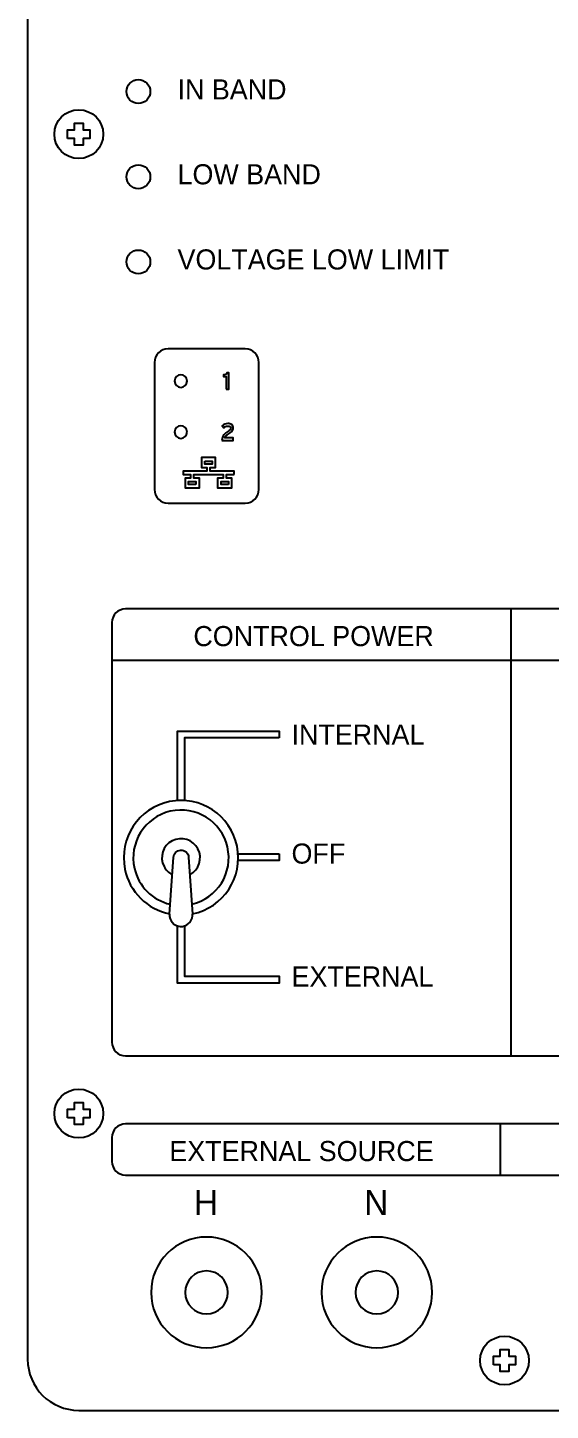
# Model space of a CAD drawing. Extents: x 2 to 47.7, y 0.2 to 35.3.
# Drawn here: x 11.52 to 14.58, y 5.02 to 13.13 of the extents above; entities that cross this region are included whole.
import ezdxf

# ---------------------------------------------------------------- set-up
doc = ezdxf.new("R2010")
doc.units = 0
doc.header["$MEASUREMENT"] = 0
for name, color, linetype in [('4_07__DUAL_FIBER_ETHERNET_', 7, 'CONTINUOUS'), ('4_08__DUAL_COPPER_ETHERNET', 7, 'CONTINUOUS'), ('4_09__ONE_COPPER_ETHERNET_', 7, 'CONTINUOUS'), ('4_10__DUAL_FIBER_ETHERNET_', 7, 'CONTINUOUS'), ('4_11__ONE_COPPER_ETHERNET_', 7, 'CONTINUOUS'), ('5_00_DWG', 7, 'CONTINUOUS')]:
    doc.layers.add(name, color=color, linetype=linetype)

msp = doc.modelspace()

# ---------------------------------------------------------------- linework, layer by layer
at = {"layer": '4_07__DUAL_FIBER_ETHERNET_', "color": 250}
for points in [[(12.7282, 10.5097), (12.7282, 10.5297), (12.587, 10.5297), (12.587, 10.5508), (12.6188, 10.5508), (12.6188, 10.6086), (12.5352, 10.6086), (12.5352, 10.5508), (12.567, 10.5508), (12.567, 10.5297), (12.4282, 10.5297), (12.4282, 10.5097), (12.4714, 10.5097), (12.4714, 10.4885), (12.4396, 10.4885), (12.4396, 10.4307), (12.5232, 10.4307), (12.5232, 10.4885), (12.4914, 10.4885), (12.4914, 10.5097), (12.6626, 10.5097), (12.6626, 10.4885), (12.6308, 10.4885), (12.6308, 10.4307), (12.7143, 10.4307), (12.7143, 10.4885), (12.6825, 10.4885), (12.6825, 10.5097), (12.7282, 10.5097)], [(12.5552, 10.5886), (12.5988, 10.5886), (12.5988, 10.5708), (12.5552, 10.5708), (12.5552, 10.5886)], [(12.5032, 10.4507), (12.4596, 10.4507), (12.4596, 10.4685), (12.5032, 10.4685), (12.5032, 10.4507)], [(12.6943, 10.4507), (12.6507, 10.4507), (12.6507, 10.4685), (12.6943, 10.4685), (12.6943, 10.4507)]]:
    msp.add_lwpolyline(points, dxfattribs=at)
for points, knots in [([(12.8732, 10.4212), (12.8732, 10.377), (12.8374, 10.3412), (12.7932, 10.3412), (12.7932, 10.3412), (12.3394, 10.3412), (12.3394, 10.3412), (12.2952, 10.3412), (12.2594, 10.377), (12.2594, 10.4212), (12.2594, 10.4212), (12.2594, 11.1674), (12.2594, 11.1674), (12.2594, 11.2116), (12.2952, 11.2474), (12.3394, 11.2474), (12.3394, 11.2474), (12.7932, 11.2474), (12.7932, 11.2474), (12.8374, 11.2474), (12.8732, 11.2116), (12.8732, 11.1674), (12.8732, 11.1674), (12.8732, 10.4212), (12.8732, 10.4212)], [0, 0, 0, 0, 1, 1, 1, 2, 2, 2, 3, 3, 3, 4, 4, 4, 5, 5, 5, 6, 6, 6, 7, 7, 7, 8, 8, 8, 8]), ([(12.4146, 11.0211), (12.3943, 11.0211), (12.3776, 11.0377), (12.3776, 11.0581), (12.3776, 11.0785), (12.3943, 11.0951), (12.4146, 11.0951), (12.435, 11.0951), (12.4516, 11.0785), (12.4516, 11.0581), (12.4516, 11.0377), (12.435, 11.0211), (12.4146, 11.0211)], [0, 0, 0, 0, 1, 1, 1, 2, 2, 2, 3, 3, 3, 4, 4, 4, 4]), ([(12.6814, 11.0095), (12.6814, 11.0095), (12.6814, 11.084), (12.6814, 11.084), (12.6814, 11.084), (12.6647, 11.084), (12.6647, 11.084), (12.6647, 11.084), (12.6647, 11.0941), (12.6647, 11.0941), (12.6697, 11.0944), (12.6739, 11.0956), (12.6775, 11.0975), (12.681, 11.0994), (12.6832, 11.1025), (12.6841, 11.1067), (12.6841, 11.1067), (12.6955, 11.1067), (12.6955, 11.1067), (12.6955, 11.1067), (12.6955, 11.0095), (12.6955, 11.0095), (12.6955, 11.0095), (12.6814, 11.0095), (12.6814, 11.0095)], [0, 0, 0, 0, 1, 1, 1, 2, 2, 2, 3, 3, 3, 4, 4, 4, 5, 5, 5, 6, 6, 6, 7, 7, 7, 8, 8, 8, 8]), ([(12.6553, 10.7099), (12.6561, 10.7239), (12.6599, 10.7348), (12.6668, 10.7427), (12.6737, 10.7505), (12.682, 10.757), (12.6915, 10.7624), (12.6979, 10.7662), (12.7022, 10.7695), (12.7044, 10.7723), (12.7064, 10.7751), (12.7075, 10.7781), (12.7075, 10.7814), (12.7075, 10.7853), (12.7061, 10.7884), (12.7034, 10.7907), (12.7006, 10.793), (12.6959, 10.7941), (12.6894, 10.7941), (12.6809, 10.7939), (12.6733, 10.7907), (12.6667, 10.7844), (12.6667, 10.7844), (12.6577, 10.7955), (12.6577, 10.7955), (12.6668, 10.8041), (12.6776, 10.8085), (12.6899, 10.8086), (12.6998, 10.8086), (12.7076, 10.8065), (12.7132, 10.8023), (12.7189, 10.7978), (12.7218, 10.7911), (12.7218, 10.7821), (12.7218, 10.7748), (12.72, 10.769), (12.7163, 10.7646), (12.7125, 10.7601), (12.7064, 10.7555), (12.6982, 10.7505), (12.6894, 10.7452), (12.6832, 10.7406), (12.6796, 10.7367), (12.676, 10.7328), (12.6738, 10.7285), (12.6729, 10.724), (12.6729, 10.724), (12.7228, 10.724), (12.7228, 10.724), (12.7228, 10.724), (12.7228, 10.7099), (12.7228, 10.7099), (12.7228, 10.7099), (12.6553, 10.7099), (12.6553, 10.7099)], [0, 0, 0, 0, 1, 1, 1, 2, 2, 2, 3, 3, 3, 4, 4, 4, 5, 5, 5, 6, 6, 6, 7, 7, 7, 8, 8, 8, 9, 9, 9, 10, 10, 10, 11, 11, 11, 12, 12, 12, 13, 13, 13, 14, 14, 14, 15, 15, 15, 16, 16, 16, 17, 17, 17, 18, 18, 18, 18]), ([(12.4516, 10.7585), (12.4516, 10.7381), (12.435, 10.7215), (12.4146, 10.7215), (12.3943, 10.7215), (12.3776, 10.7381), (12.3776, 10.7585), (12.3776, 10.7789), (12.3943, 10.7955), (12.4146, 10.7955), (12.435, 10.7955), (12.4516, 10.7789), (12.4516, 10.7585)], [0, 0, 0, 0, 1, 1, 1, 2, 2, 2, 3, 3, 3, 4, 4, 4, 4])]:
    msp.add_open_spline(points, degree=3, knots=knots, dxfattribs=at)
at = {"layer": '4_08__DUAL_COPPER_ETHERNET', "color": 250}
for points in [[(12.7282, 10.5097), (12.7282, 10.5297), (12.587, 10.5297), (12.587, 10.5508), (12.6188, 10.5508), (12.6188, 10.6086), (12.5352, 10.6086), (12.5352, 10.5508), (12.567, 10.5508), (12.567, 10.5297), (12.4282, 10.5297), (12.4282, 10.5097), (12.4714, 10.5097), (12.4714, 10.4885), (12.4396, 10.4885), (12.4396, 10.4307), (12.5232, 10.4307), (12.5232, 10.4885), (12.4914, 10.4885), (12.4914, 10.5097), (12.6626, 10.5097), (12.6626, 10.4885), (12.6308, 10.4885), (12.6308, 10.4307), (12.7143, 10.4307), (12.7143, 10.4885), (12.6825, 10.4885), (12.6825, 10.5097), (12.7282, 10.5097)], [(12.5552, 10.5886), (12.5988, 10.5886), (12.5988, 10.5708), (12.5552, 10.5708), (12.5552, 10.5886)], [(12.5032, 10.4507), (12.4596, 10.4507), (12.4596, 10.4685), (12.5032, 10.4685), (12.5032, 10.4507)], [(12.6943, 10.4507), (12.6507, 10.4507), (12.6507, 10.4685), (12.6943, 10.4685), (12.6943, 10.4507)]]:
    msp.add_lwpolyline(points, dxfattribs=at)
for points, knots in [([(12.8732, 10.4212), (12.8732, 10.377), (12.8374, 10.3412), (12.7932, 10.3412), (12.7932, 10.3412), (12.3394, 10.3412), (12.3394, 10.3412), (12.2952, 10.3412), (12.2594, 10.377), (12.2594, 10.4212), (12.2594, 10.4212), (12.2594, 11.1674), (12.2594, 11.1674), (12.2594, 11.2116), (12.2952, 11.2474), (12.3394, 11.2474), (12.3394, 11.2474), (12.7932, 11.2474), (12.7932, 11.2474), (12.8374, 11.2474), (12.8732, 11.2116), (12.8732, 11.1674), (12.8732, 11.1674), (12.8732, 10.4212), (12.8732, 10.4212)], [0, 0, 0, 0, 1, 1, 1, 2, 2, 2, 3, 3, 3, 4, 4, 4, 5, 5, 5, 6, 6, 6, 7, 7, 7, 8, 8, 8, 8]), ([(12.4146, 11.0211), (12.3943, 11.0211), (12.3776, 11.0377), (12.3776, 11.0581), (12.3776, 11.0785), (12.3943, 11.0951), (12.4146, 11.0951), (12.435, 11.0951), (12.4516, 11.0785), (12.4516, 11.0581), (12.4516, 11.0377), (12.435, 11.0211), (12.4146, 11.0211)], [0, 0, 0, 0, 1, 1, 1, 2, 2, 2, 3, 3, 3, 4, 4, 4, 4]), ([(12.6814, 11.0095), (12.6814, 11.0095), (12.6814, 11.084), (12.6814, 11.084), (12.6814, 11.084), (12.6647, 11.084), (12.6647, 11.084), (12.6647, 11.084), (12.6647, 11.0941), (12.6647, 11.0941), (12.6697, 11.0944), (12.6739, 11.0956), (12.6775, 11.0975), (12.681, 11.0994), (12.6832, 11.1025), (12.6841, 11.1067), (12.6841, 11.1067), (12.6955, 11.1067), (12.6955, 11.1067), (12.6955, 11.1067), (12.6955, 11.0095), (12.6955, 11.0095), (12.6955, 11.0095), (12.6814, 11.0095), (12.6814, 11.0095)], [0, 0, 0, 0, 1, 1, 1, 2, 2, 2, 3, 3, 3, 4, 4, 4, 5, 5, 5, 6, 6, 6, 7, 7, 7, 8, 8, 8, 8]), ([(12.6553, 10.7099), (12.6561, 10.7239), (12.6599, 10.7348), (12.6668, 10.7427), (12.6737, 10.7505), (12.682, 10.757), (12.6915, 10.7624), (12.6979, 10.7662), (12.7022, 10.7695), (12.7044, 10.7723), (12.7064, 10.7751), (12.7075, 10.7781), (12.7075, 10.7814), (12.7075, 10.7853), (12.7061, 10.7884), (12.7034, 10.7907), (12.7006, 10.793), (12.6959, 10.7941), (12.6894, 10.7941), (12.6809, 10.7939), (12.6733, 10.7907), (12.6667, 10.7844), (12.6667, 10.7844), (12.6577, 10.7955), (12.6577, 10.7955), (12.6668, 10.8041), (12.6776, 10.8085), (12.6899, 10.8086), (12.6998, 10.8086), (12.7076, 10.8065), (12.7132, 10.8023), (12.7189, 10.7978), (12.7218, 10.7911), (12.7218, 10.7821), (12.7218, 10.7748), (12.72, 10.769), (12.7163, 10.7646), (12.7125, 10.7601), (12.7064, 10.7555), (12.6982, 10.7505), (12.6894, 10.7452), (12.6832, 10.7406), (12.6796, 10.7367), (12.676, 10.7328), (12.6738, 10.7285), (12.6729, 10.724), (12.6729, 10.724), (12.7228, 10.724), (12.7228, 10.724), (12.7228, 10.724), (12.7228, 10.7099), (12.7228, 10.7099), (12.7228, 10.7099), (12.6553, 10.7099), (12.6553, 10.7099)], [0, 0, 0, 0, 1, 1, 1, 2, 2, 2, 3, 3, 3, 4, 4, 4, 5, 5, 5, 6, 6, 6, 7, 7, 7, 8, 8, 8, 9, 9, 9, 10, 10, 10, 11, 11, 11, 12, 12, 12, 13, 13, 13, 14, 14, 14, 15, 15, 15, 16, 16, 16, 17, 17, 17, 18, 18, 18, 18]), ([(12.4516, 10.7585), (12.4516, 10.7381), (12.435, 10.7215), (12.4146, 10.7215), (12.3943, 10.7215), (12.3776, 10.7381), (12.3776, 10.7585), (12.3776, 10.7789), (12.3943, 10.7955), (12.4146, 10.7955), (12.435, 10.7955), (12.4516, 10.7789), (12.4516, 10.7585)], [0, 0, 0, 0, 1, 1, 1, 2, 2, 2, 3, 3, 3, 4, 4, 4, 4])]:
    msp.add_open_spline(points, degree=3, knots=knots, dxfattribs=at)
at = {"layer": '4_09__ONE_COPPER_ETHERNET_', "color": 250}
for points in [[(12.7282, 10.5097), (12.7282, 10.5297), (12.587, 10.5297), (12.587, 10.5508), (12.6188, 10.5508), (12.6188, 10.6086), (12.5352, 10.6086), (12.5352, 10.5508), (12.567, 10.5508), (12.567, 10.5297), (12.4282, 10.5297), (12.4282, 10.5097), (12.4714, 10.5097), (12.4714, 10.4885), (12.4396, 10.4885), (12.4396, 10.4307), (12.5232, 10.4307), (12.5232, 10.4885), (12.4914, 10.4885), (12.4914, 10.5097), (12.6626, 10.5097), (12.6626, 10.4885), (12.6308, 10.4885), (12.6308, 10.4307), (12.7143, 10.4307), (12.7143, 10.4885), (12.6825, 10.4885), (12.6825, 10.5097), (12.7282, 10.5097)], [(12.5552, 10.5886), (12.5988, 10.5886), (12.5988, 10.5708), (12.5552, 10.5708), (12.5552, 10.5886)], [(12.5032, 10.4507), (12.4596, 10.4507), (12.4596, 10.4685), (12.5032, 10.4685), (12.5032, 10.4507)], [(12.6943, 10.4507), (12.6507, 10.4507), (12.6507, 10.4685), (12.6943, 10.4685), (12.6943, 10.4507)]]:
    msp.add_lwpolyline(points, dxfattribs=at)
for points, knots in [([(12.8732, 10.4212), (12.8732, 10.377), (12.8374, 10.3412), (12.7932, 10.3412), (12.7932, 10.3412), (12.3394, 10.3412), (12.3394, 10.3412), (12.2952, 10.3412), (12.2594, 10.377), (12.2594, 10.4212), (12.2594, 10.4212), (12.2594, 11.1674), (12.2594, 11.1674), (12.2594, 11.2116), (12.2952, 11.2474), (12.3394, 11.2474), (12.3394, 11.2474), (12.7932, 11.2474), (12.7932, 11.2474), (12.8374, 11.2474), (12.8732, 11.2116), (12.8732, 11.1674), (12.8732, 11.1674), (12.8732, 10.4212), (12.8732, 10.4212)], [0, 0, 0, 0, 1, 1, 1, 2, 2, 2, 3, 3, 3, 4, 4, 4, 5, 5, 5, 6, 6, 6, 7, 7, 7, 8, 8, 8, 8]), ([(12.4146, 11.0211), (12.3943, 11.0211), (12.3776, 11.0377), (12.3776, 11.0581), (12.3776, 11.0785), (12.3943, 11.0951), (12.4146, 11.0951), (12.435, 11.0951), (12.4516, 11.0785), (12.4516, 11.0581), (12.4516, 11.0377), (12.435, 11.0211), (12.4146, 11.0211)], [0, 0, 0, 0, 1, 1, 1, 2, 2, 2, 3, 3, 3, 4, 4, 4, 4]), ([(12.6814, 11.0095), (12.6814, 11.0095), (12.6814, 11.084), (12.6814, 11.084), (12.6814, 11.084), (12.6647, 11.084), (12.6647, 11.084), (12.6647, 11.084), (12.6647, 11.0941), (12.6647, 11.0941), (12.6697, 11.0944), (12.6739, 11.0956), (12.6775, 11.0975), (12.681, 11.0994), (12.6832, 11.1025), (12.6841, 11.1067), (12.6841, 11.1067), (12.6955, 11.1067), (12.6955, 11.1067), (12.6955, 11.1067), (12.6955, 11.0095), (12.6955, 11.0095), (12.6955, 11.0095), (12.6814, 11.0095), (12.6814, 11.0095)], [0, 0, 0, 0, 1, 1, 1, 2, 2, 2, 3, 3, 3, 4, 4, 4, 5, 5, 5, 6, 6, 6, 7, 7, 7, 8, 8, 8, 8]), ([(12.6553, 10.7099), (12.6561, 10.7239), (12.6599, 10.7348), (12.6668, 10.7427), (12.6737, 10.7505), (12.682, 10.757), (12.6915, 10.7624), (12.6979, 10.7662), (12.7022, 10.7695), (12.7044, 10.7723), (12.7064, 10.7751), (12.7075, 10.7781), (12.7075, 10.7814), (12.7075, 10.7853), (12.7061, 10.7884), (12.7034, 10.7907), (12.7006, 10.793), (12.6959, 10.7941), (12.6894, 10.7941), (12.6809, 10.7939), (12.6733, 10.7907), (12.6667, 10.7844), (12.6667, 10.7844), (12.6577, 10.7955), (12.6577, 10.7955), (12.6668, 10.8041), (12.6776, 10.8085), (12.6899, 10.8086), (12.6998, 10.8086), (12.7076, 10.8065), (12.7132, 10.8023), (12.7189, 10.7978), (12.7218, 10.7911), (12.7218, 10.7821), (12.7218, 10.7748), (12.72, 10.769), (12.7163, 10.7646), (12.7125, 10.7601), (12.7064, 10.7555), (12.6982, 10.7505), (12.6894, 10.7452), (12.6832, 10.7406), (12.6796, 10.7367), (12.676, 10.7328), (12.6738, 10.7285), (12.6729, 10.724), (12.6729, 10.724), (12.7228, 10.724), (12.7228, 10.724), (12.7228, 10.724), (12.7228, 10.7099), (12.7228, 10.7099), (12.7228, 10.7099), (12.6553, 10.7099), (12.6553, 10.7099)], [0, 0, 0, 0, 1, 1, 1, 2, 2, 2, 3, 3, 3, 4, 4, 4, 5, 5, 5, 6, 6, 6, 7, 7, 7, 8, 8, 8, 9, 9, 9, 10, 10, 10, 11, 11, 11, 12, 12, 12, 13, 13, 13, 14, 14, 14, 15, 15, 15, 16, 16, 16, 17, 17, 17, 18, 18, 18, 18]), ([(12.4516, 10.7585), (12.4516, 10.7381), (12.435, 10.7215), (12.4146, 10.7215), (12.3943, 10.7215), (12.3776, 10.7381), (12.3776, 10.7585), (12.3776, 10.7789), (12.3943, 10.7955), (12.4146, 10.7955), (12.435, 10.7955), (12.4516, 10.7789), (12.4516, 10.7585)], [0, 0, 0, 0, 1, 1, 1, 2, 2, 2, 3, 3, 3, 4, 4, 4, 4])]:
    msp.add_open_spline(points, degree=3, knots=knots, dxfattribs=at)
at = {"layer": '4_10__DUAL_FIBER_ETHERNET_', "color": 250}
for points in [[(12.7282, 10.5097), (12.7282, 10.5297), (12.587, 10.5297), (12.587, 10.5508), (12.6188, 10.5508), (12.6188, 10.6086), (12.5352, 10.6086), (12.5352, 10.5508), (12.567, 10.5508), (12.567, 10.5297), (12.4282, 10.5297), (12.4282, 10.5097), (12.4714, 10.5097), (12.4714, 10.4885), (12.4396, 10.4885), (12.4396, 10.4307), (12.5232, 10.4307), (12.5232, 10.4885), (12.4914, 10.4885), (12.4914, 10.5097), (12.6626, 10.5097), (12.6626, 10.4885), (12.6308, 10.4885), (12.6308, 10.4307), (12.7143, 10.4307), (12.7143, 10.4885), (12.6825, 10.4885), (12.6825, 10.5097), (12.7282, 10.5097)], [(12.5552, 10.5886), (12.5988, 10.5886), (12.5988, 10.5708), (12.5552, 10.5708), (12.5552, 10.5886)], [(12.5032, 10.4507), (12.4596, 10.4507), (12.4596, 10.4685), (12.5032, 10.4685), (12.5032, 10.4507)], [(12.6943, 10.4507), (12.6507, 10.4507), (12.6507, 10.4685), (12.6943, 10.4685), (12.6943, 10.4507)]]:
    msp.add_lwpolyline(points, dxfattribs=at)
for points, knots in [([(12.8732, 10.4212), (12.8732, 10.377), (12.8374, 10.3412), (12.7932, 10.3412), (12.7932, 10.3412), (12.3394, 10.3412), (12.3394, 10.3412), (12.2952, 10.3412), (12.2594, 10.377), (12.2594, 10.4212), (12.2594, 10.4212), (12.2594, 11.1674), (12.2594, 11.1674), (12.2594, 11.2116), (12.2952, 11.2474), (12.3394, 11.2474), (12.3394, 11.2474), (12.7932, 11.2474), (12.7932, 11.2474), (12.8374, 11.2474), (12.8732, 11.2116), (12.8732, 11.1674), (12.8732, 11.1674), (12.8732, 10.4212), (12.8732, 10.4212)], [0, 0, 0, 0, 1, 1, 1, 2, 2, 2, 3, 3, 3, 4, 4, 4, 5, 5, 5, 6, 6, 6, 7, 7, 7, 8, 8, 8, 8]), ([(12.4146, 11.0211), (12.3943, 11.0211), (12.3776, 11.0377), (12.3776, 11.0581), (12.3776, 11.0785), (12.3943, 11.0951), (12.4146, 11.0951), (12.435, 11.0951), (12.4516, 11.0785), (12.4516, 11.0581), (12.4516, 11.0377), (12.435, 11.0211), (12.4146, 11.0211)], [0, 0, 0, 0, 1, 1, 1, 2, 2, 2, 3, 3, 3, 4, 4, 4, 4]), ([(12.6814, 11.0095), (12.6814, 11.0095), (12.6814, 11.084), (12.6814, 11.084), (12.6814, 11.084), (12.6647, 11.084), (12.6647, 11.084), (12.6647, 11.084), (12.6647, 11.0941), (12.6647, 11.0941), (12.6697, 11.0944), (12.6739, 11.0956), (12.6775, 11.0975), (12.681, 11.0994), (12.6832, 11.1025), (12.6841, 11.1067), (12.6841, 11.1067), (12.6955, 11.1067), (12.6955, 11.1067), (12.6955, 11.1067), (12.6955, 11.0095), (12.6955, 11.0095), (12.6955, 11.0095), (12.6814, 11.0095), (12.6814, 11.0095)], [0, 0, 0, 0, 1, 1, 1, 2, 2, 2, 3, 3, 3, 4, 4, 4, 5, 5, 5, 6, 6, 6, 7, 7, 7, 8, 8, 8, 8]), ([(12.6553, 10.7099), (12.6561, 10.7239), (12.6599, 10.7348), (12.6668, 10.7427), (12.6737, 10.7505), (12.682, 10.757), (12.6915, 10.7624), (12.6979, 10.7662), (12.7022, 10.7695), (12.7044, 10.7723), (12.7064, 10.7751), (12.7075, 10.7781), (12.7075, 10.7814), (12.7075, 10.7853), (12.7061, 10.7884), (12.7034, 10.7907), (12.7006, 10.793), (12.6959, 10.7941), (12.6894, 10.7941), (12.6809, 10.7939), (12.6733, 10.7907), (12.6667, 10.7844), (12.6667, 10.7844), (12.6577, 10.7955), (12.6577, 10.7955), (12.6668, 10.8041), (12.6776, 10.8085), (12.6899, 10.8086), (12.6998, 10.8086), (12.7076, 10.8065), (12.7132, 10.8023), (12.7189, 10.7978), (12.7218, 10.7911), (12.7218, 10.7821), (12.7218, 10.7748), (12.72, 10.769), (12.7163, 10.7646), (12.7125, 10.7601), (12.7064, 10.7555), (12.6982, 10.7505), (12.6894, 10.7452), (12.6832, 10.7406), (12.6796, 10.7367), (12.676, 10.7328), (12.6738, 10.7285), (12.6729, 10.724), (12.6729, 10.724), (12.7228, 10.724), (12.7228, 10.724), (12.7228, 10.724), (12.7228, 10.7099), (12.7228, 10.7099), (12.7228, 10.7099), (12.6553, 10.7099), (12.6553, 10.7099)], [0, 0, 0, 0, 1, 1, 1, 2, 2, 2, 3, 3, 3, 4, 4, 4, 5, 5, 5, 6, 6, 6, 7, 7, 7, 8, 8, 8, 9, 9, 9, 10, 10, 10, 11, 11, 11, 12, 12, 12, 13, 13, 13, 14, 14, 14, 15, 15, 15, 16, 16, 16, 17, 17, 17, 18, 18, 18, 18]), ([(12.4516, 10.7585), (12.4516, 10.7381), (12.435, 10.7215), (12.4146, 10.7215), (12.3943, 10.7215), (12.3776, 10.7381), (12.3776, 10.7585), (12.3776, 10.7789), (12.3943, 10.7955), (12.4146, 10.7955), (12.435, 10.7955), (12.4516, 10.7789), (12.4516, 10.7585)], [0, 0, 0, 0, 1, 1, 1, 2, 2, 2, 3, 3, 3, 4, 4, 4, 4])]:
    msp.add_open_spline(points, degree=3, knots=knots, dxfattribs=at)
at = {"layer": '4_11__ONE_COPPER_ETHERNET_', "color": 250}
for points in [[(12.7282, 10.5097), (12.7282, 10.5297), (12.587, 10.5297), (12.587, 10.5508), (12.6188, 10.5508), (12.6188, 10.6086), (12.5352, 10.6086), (12.5352, 10.5508), (12.567, 10.5508), (12.567, 10.5297), (12.4282, 10.5297), (12.4282, 10.5097), (12.4714, 10.5097), (12.4714, 10.4885), (12.4396, 10.4885), (12.4396, 10.4307), (12.5232, 10.4307), (12.5232, 10.4885), (12.4914, 10.4885), (12.4914, 10.5097), (12.6626, 10.5097), (12.6626, 10.4885), (12.6308, 10.4885), (12.6308, 10.4307), (12.7143, 10.4307), (12.7143, 10.4885), (12.6825, 10.4885), (12.6825, 10.5097), (12.7282, 10.5097)], [(12.5552, 10.5886), (12.5988, 10.5886), (12.5988, 10.5708), (12.5552, 10.5708), (12.5552, 10.5886)], [(12.5032, 10.4507), (12.4596, 10.4507), (12.4596, 10.4685), (12.5032, 10.4685), (12.5032, 10.4507)], [(12.6943, 10.4507), (12.6507, 10.4507), (12.6507, 10.4685), (12.6943, 10.4685), (12.6943, 10.4507)]]:
    msp.add_lwpolyline(points, dxfattribs=at)
for points, knots in [([(12.8732, 10.4212), (12.8732, 10.377), (12.8374, 10.3412), (12.7932, 10.3412), (12.7932, 10.3412), (12.3394, 10.3412), (12.3394, 10.3412), (12.2952, 10.3412), (12.2594, 10.377), (12.2594, 10.4212), (12.2594, 10.4212), (12.2594, 11.1674), (12.2594, 11.1674), (12.2594, 11.2116), (12.2952, 11.2474), (12.3394, 11.2474), (12.3394, 11.2474), (12.7932, 11.2474), (12.7932, 11.2474), (12.8374, 11.2474), (12.8732, 11.2116), (12.8732, 11.1674), (12.8732, 11.1674), (12.8732, 10.4212), (12.8732, 10.4212)], [0, 0, 0, 0, 1, 1, 1, 2, 2, 2, 3, 3, 3, 4, 4, 4, 5, 5, 5, 6, 6, 6, 7, 7, 7, 8, 8, 8, 8]), ([(12.4146, 11.0211), (12.3943, 11.0211), (12.3776, 11.0377), (12.3776, 11.0581), (12.3776, 11.0785), (12.3943, 11.0951), (12.4146, 11.0951), (12.435, 11.0951), (12.4516, 11.0785), (12.4516, 11.0581), (12.4516, 11.0377), (12.435, 11.0211), (12.4146, 11.0211)], [0, 0, 0, 0, 1, 1, 1, 2, 2, 2, 3, 3, 3, 4, 4, 4, 4]), ([(12.6814, 11.0095), (12.6814, 11.0095), (12.6814, 11.084), (12.6814, 11.084), (12.6814, 11.084), (12.6647, 11.084), (12.6647, 11.084), (12.6647, 11.084), (12.6647, 11.0941), (12.6647, 11.0941), (12.6697, 11.0944), (12.6739, 11.0956), (12.6775, 11.0975), (12.681, 11.0994), (12.6832, 11.1025), (12.6841, 11.1067), (12.6841, 11.1067), (12.6955, 11.1067), (12.6955, 11.1067), (12.6955, 11.1067), (12.6955, 11.0095), (12.6955, 11.0095), (12.6955, 11.0095), (12.6814, 11.0095), (12.6814, 11.0095)], [0, 0, 0, 0, 1, 1, 1, 2, 2, 2, 3, 3, 3, 4, 4, 4, 5, 5, 5, 6, 6, 6, 7, 7, 7, 8, 8, 8, 8]), ([(12.6553, 10.7099), (12.6561, 10.7239), (12.6599, 10.7348), (12.6668, 10.7427), (12.6737, 10.7505), (12.682, 10.757), (12.6915, 10.7624), (12.6979, 10.7662), (12.7022, 10.7695), (12.7044, 10.7723), (12.7064, 10.7751), (12.7075, 10.7781), (12.7075, 10.7814), (12.7075, 10.7853), (12.7061, 10.7884), (12.7034, 10.7907), (12.7006, 10.793), (12.6959, 10.7941), (12.6894, 10.7941), (12.6809, 10.7939), (12.6733, 10.7907), (12.6667, 10.7844), (12.6667, 10.7844), (12.6577, 10.7955), (12.6577, 10.7955), (12.6668, 10.8041), (12.6776, 10.8085), (12.6899, 10.8086), (12.6998, 10.8086), (12.7076, 10.8065), (12.7132, 10.8023), (12.7189, 10.7978), (12.7218, 10.7911), (12.7218, 10.7821), (12.7218, 10.7748), (12.72, 10.769), (12.7163, 10.7646), (12.7125, 10.7601), (12.7064, 10.7555), (12.6982, 10.7505), (12.6894, 10.7452), (12.6832, 10.7406), (12.6796, 10.7367), (12.676, 10.7328), (12.6738, 10.7285), (12.6729, 10.724), (12.6729, 10.724), (12.7228, 10.724), (12.7228, 10.724), (12.7228, 10.724), (12.7228, 10.7099), (12.7228, 10.7099), (12.7228, 10.7099), (12.6553, 10.7099), (12.6553, 10.7099)], [0, 0, 0, 0, 1, 1, 1, 2, 2, 2, 3, 3, 3, 4, 4, 4, 5, 5, 5, 6, 6, 6, 7, 7, 7, 8, 8, 8, 9, 9, 9, 10, 10, 10, 11, 11, 11, 12, 12, 12, 13, 13, 13, 14, 14, 14, 15, 15, 15, 16, 16, 16, 17, 17, 17, 18, 18, 18, 18]), ([(12.4516, 10.7585), (12.4516, 10.7381), (12.435, 10.7215), (12.4146, 10.7215), (12.3943, 10.7215), (12.3776, 10.7381), (12.3776, 10.7585), (12.3776, 10.7789), (12.3943, 10.7955), (12.4146, 10.7955), (12.435, 10.7955), (12.4516, 10.7789), (12.4516, 10.7585)], [0, 0, 0, 0, 1, 1, 1, 2, 2, 2, 3, 3, 3, 4, 4, 4, 4])]:
    msp.add_open_spline(points, degree=3, knots=knots, dxfattribs=at)
at = {"layer": '5_00_DWG', "color": 250}
for points in [[(11.75, 12.4825), (11.75, 12.5326), (11.7903, 12.5326), (11.7903, 12.5726), (11.8403, 12.5726), (11.8403, 12.5326), (11.8803, 12.5326), (11.8803, 12.4825), (11.8403, 12.4825), (11.8403, 12.4423), (11.7903, 12.4423), (11.7903, 12.4825), (11.75, 12.4825)], [(14.3527, 9.7201), (14.3527, 7.0968)], [(12.01, 9.4201), (19.5202, 9.4201)], [(11.75, 6.7326), (11.75, 6.7827), (11.7903, 6.7827), (11.7903, 6.8227), (11.8403, 6.8227), (11.8403, 6.7827), (11.8803, 6.7827), (11.8803, 6.7326), (11.8403, 6.7326), (11.8403, 6.6925), (11.7903, 6.6925), (11.7903, 6.7326), (11.75, 6.7326)], [(14.2892, 6.6966), (14.2892, 6.3966)], [(14.25, 5.2826), (14.25, 5.3327), (14.2903, 5.3327), (14.2903, 5.3727), (14.3402, 5.3727), (14.3402, 5.3327), (14.3802, 5.3327), (14.3802, 5.2826), (14.3402, 5.2826), (14.3402, 5.2424), (14.2903, 5.2424), (14.2903, 5.2826), (14.25, 5.2826)]]:
    msp.add_lwpolyline(points, dxfattribs=at)
for points, knots in [([(20, 5.315), (20, 5.1494), (19.8657, 5.015), (19.7, 5.015), (19.7, 5.015), (11.815, 5.015), (11.815, 5.015), (11.6494, 5.015), (11.5151, 5.1494), (11.5151, 5.315), (11.5151, 5.315), (11.5151, 19.7), (11.5151, 19.7), (11.5151, 19.8657), (11.6494, 20), (11.815, 20), (11.815, 20), (19.7, 20), (19.7, 20), (19.8657, 20), (20, 19.8657), (20, 19.7), (20, 19.7), (20, 5.315), (20, 5.315)], [0, 0, 0, 0, 1, 1, 1, 2, 2, 2, 3, 3, 3, 4, 4, 4, 5, 5, 5, 6, 6, 6, 7, 7, 7, 8, 8, 8, 8]), ([(12.2352, 12.7576), (12.2352, 12.7962), (12.2037, 12.8276), (12.1652, 12.8276), (12.1267, 12.8276), (12.0952, 12.7962), (12.0952, 12.7576), (12.0952, 12.7191), (12.1267, 12.6876), (12.1652, 12.6876), (12.2037, 12.6876), (12.2352, 12.7191), (12.2352, 12.7576)], [0, 0, 0, 0, 1, 1, 1, 2, 2, 2, 3, 3, 3, 4, 4, 4, 4]), ([(11.9585, 12.5074), (11.9585, 12.5865), (11.8944, 12.6506), (11.8151, 12.6506), (11.7362, 12.6506), (11.6722, 12.5865), (11.6722, 12.5074), (11.6722, 12.4284), (11.7362, 12.3643), (11.8151, 12.3643), (11.8944, 12.3643), (11.9585, 12.4284), (11.9585, 12.5074)], [0, 0, 0, 0, 1, 1, 1, 2, 2, 2, 3, 3, 3, 4, 4, 4, 4]), ([(12.2352, 12.2576), (12.2352, 12.2961), (12.2037, 12.3276), (12.1652, 12.3276), (12.1267, 12.3276), (12.0952, 12.2961), (12.0952, 12.2576), (12.0952, 12.219), (12.1267, 12.1876), (12.1652, 12.1876), (12.2037, 12.1876), (12.2352, 12.219), (12.2352, 12.2576)], [0, 0, 0, 0, 1, 1, 1, 2, 2, 2, 3, 3, 3, 4, 4, 4, 4]), ([(12.2352, 11.7575), (12.2352, 11.796), (12.2037, 11.8275), (12.1652, 11.8275), (12.1267, 11.8275), (12.0952, 11.796), (12.0952, 11.7575), (12.0952, 11.719), (12.1267, 11.6875), (12.1652, 11.6875), (12.2037, 11.6875), (12.2352, 11.719), (12.2352, 11.7575)], [0, 0, 0, 0, 1, 1, 1, 2, 2, 2, 3, 3, 3, 4, 4, 4, 4]), ([(19.5202, 7.1768), (19.5202, 7.1326), (19.4844, 7.0968), (19.4402, 7.0968), (19.4402, 7.0968), (12.09, 7.0968), (12.09, 7.0968), (12.0458, 7.0968), (12.01, 7.1326), (12.01, 7.1768), (12.01, 7.1768), (12.01, 9.6401), (12.01, 9.6401), (12.01, 9.6843), (12.0458, 9.7201), (12.09, 9.7201), (12.09, 9.7201), (19.4402, 9.7201), (19.4402, 9.7201), (19.4844, 9.7201), (19.5202, 9.6843), (19.5202, 9.6401), (19.5202, 9.6401), (19.5202, 7.1768), (19.5202, 7.1768)], [0, 0, 0, 0, 1, 1, 1, 2, 2, 2, 3, 3, 3, 4, 4, 4, 5, 5, 5, 6, 6, 6, 7, 7, 7, 8, 8, 8, 8]), ([(12.9916, 8.9635), (12.9916, 8.9635), (12.9916, 9.0035), (12.9916, 9.0035), (12.9916, 9.0035), (12.3953, 9.0035), (12.3953, 9.0035), (12.3953, 9.0035), (12.3953, 8.5952), (12.3953, 8.5952), (12.4087, 8.596), (12.4221, 8.596), (12.4353, 8.5952), (12.4353, 8.5952), (12.4353, 8.9635), (12.4353, 8.9635), (12.4353, 8.9635), (12.9916, 8.9635), (12.9916, 8.9635)], [0, 0, 0, 0, 1, 1, 1, 2, 2, 2, 3, 3, 3, 4, 4, 4, 5, 5, 5, 6, 6, 6, 6]), ([(12.4824, 7.9298), (12.6645, 7.967), (12.7819, 8.1441), (12.7449, 8.3267), (12.708, 8.5086), (12.5304, 8.6257), (12.3486, 8.5892), (12.1666, 8.552), (12.0492, 8.3742), (12.086, 8.1923), (12.1129, 8.0601), (12.2163, 7.9567), (12.3486, 7.9298)], [0, 0, 0, 0, 1, 1, 1, 2, 2, 2, 3, 3, 3, 4, 4, 4, 4]), ([(12.4786, 7.9863), (12.6293, 8.0215), (12.7234, 8.1717), (12.6884, 8.3226), (12.6536, 8.4735), (12.5031, 8.5672), (12.3523, 8.532), (12.2018, 8.4976), (12.1077, 8.3467), (12.1425, 8.1965), (12.1666, 8.0917), (12.2479, 8.0104), (12.3523, 7.9863)], [0, 0, 0, 0, 1, 1, 1, 2, 2, 2, 3, 3, 3, 4, 4, 4, 4]), ([(12.4671, 8.16), (12.522, 8.1882), (12.5435, 8.2564), (12.5149, 8.3108), (12.4865, 8.366), (12.4188, 8.3873), (12.3639, 8.3591), (12.3089, 8.3301), (12.2876, 8.2626), (12.316, 8.2082), (12.3267, 8.1875), (12.3434, 8.1703), (12.3639, 8.16)], [0, 0, 0, 0, 1, 1, 1, 2, 2, 2, 3, 3, 3, 4, 4, 4, 4]), ([(12.3484, 7.9278), (12.3484, 7.9278), (12.3708, 8.2626), (12.3708, 8.2626), (12.3723, 8.2847), (12.3901, 8.3026), (12.4125, 8.304), (12.4373, 8.306), (12.4586, 8.2874), (12.4602, 8.2626), (12.4602, 8.2626), (12.4826, 7.9278), (12.4826, 7.9278)], [0, 0, 0, 0, 1, 1, 1, 2, 2, 2, 3, 3, 3, 4, 4, 4, 4]), ([(12.9916, 8.2833), (12.9916, 8.2833), (12.7507, 8.2833), (12.7507, 8.2833), (12.7517, 8.2698), (12.7519, 8.2565), (12.7513, 8.2433), (12.7513, 8.2433), (12.9916, 8.2433), (12.9916, 8.2433), (12.9916, 8.2433), (12.9916, 8.2833), (12.9916, 8.2833)], [0, 0, 0, 0, 1, 1, 1, 2, 2, 2, 3, 3, 3, 4, 4, 4, 4]), ([(12.3484, 7.9278), (12.346, 7.8905), (12.374, 7.8589), (12.4111, 7.8561), (12.4481, 7.854), (12.4801, 7.8816), (12.4826, 7.9188), (12.4827, 7.9215), (12.4827, 7.925), (12.4826, 7.9278)], [0, 0, 0, 0, 1, 1, 1, 2, 2, 2, 3, 3, 3, 3]), ([(12.3953, 7.8594), (12.3953, 7.8594), (12.3953, 7.5233), (12.3953, 7.5233), (12.3953, 7.5233), (12.9916, 7.5233), (12.9916, 7.5233), (12.9916, 7.5233), (12.9916, 7.5633), (12.9916, 7.5633), (12.9916, 7.5633), (12.4353, 7.5633), (12.4353, 7.5633), (12.4353, 7.5633), (12.4353, 7.8592), (12.4353, 7.8592), (12.4276, 7.8569), (12.4195, 7.8556), (12.4111, 7.8561), (12.4055, 7.8565), (12.4003, 7.8577), (12.3953, 7.8594)], [0, 0, 0, 0, 1, 1, 1, 2, 2, 2, 3, 3, 3, 4, 4, 4, 5, 5, 5, 6, 6, 6, 7, 7, 7, 7]), ([(11.9585, 6.7576), (11.9585, 6.8366), (11.8944, 6.9007), (11.8152, 6.9007), (11.7362, 6.9007), (11.6722, 6.8366), (11.6722, 6.7576), (11.6722, 6.6785), (11.7362, 6.6144), (11.8152, 6.6144), (11.8944, 6.6144), (11.9585, 6.6785), (11.9585, 6.7576)], [0, 0, 0, 0, 1, 1, 1, 2, 2, 2, 3, 3, 3, 4, 4, 4, 4]), ([(19.5202, 6.4766), (19.5202, 6.4325), (19.4844, 6.3966), (19.4402, 6.3966), (19.4402, 6.3966), (12.09, 6.3966), (12.09, 6.3966), (12.0458, 6.3966), (12.01, 6.4325), (12.01, 6.4766), (12.01, 6.4766), (12.01, 6.6166), (12.01, 6.6166), (12.01, 6.6608), (12.0458, 6.6966), (12.09, 6.6966), (12.09, 6.6966), (19.4402, 6.6966), (19.4402, 6.6966), (19.4844, 6.6966), (19.5202, 6.6608), (19.5202, 6.6166), (19.5202, 6.6166), (19.5202, 6.4766), (19.5202, 6.4766)], [0, 0, 0, 0, 1, 1, 1, 2, 2, 2, 3, 3, 3, 4, 4, 4, 5, 5, 5, 6, 6, 6, 7, 7, 7, 8, 8, 8, 8]), ([(12.5653, 6.0325), (12.7448, 6.0325), (12.8903, 5.887), (12.8903, 5.7075), (12.8903, 5.528), (12.7448, 5.3825), (12.5653, 5.3825), (12.3859, 5.3825), (12.2403, 5.528), (12.2403, 5.7075), (12.2403, 5.887), (12.3859, 6.0325), (12.5653, 6.0325)], [0, 0, 0, 0, 1, 1, 1, 2, 2, 2, 3, 3, 3, 4, 4, 4, 4]), ([(13.5653, 6.0325), (13.7448, 6.0325), (13.8903, 5.887), (13.8903, 5.7075), (13.8903, 5.528), (13.7448, 5.3825), (13.5653, 5.3825), (13.3858, 5.3825), (13.2403, 5.528), (13.2403, 5.7075), (13.2403, 5.887), (13.3858, 6.0325), (13.5653, 6.0325)], [0, 0, 0, 0, 1, 1, 1, 2, 2, 2, 3, 3, 3, 4, 4, 4, 4]), ([(12.5653, 5.8335), (12.6349, 5.8335), (12.6913, 5.7771), (12.6913, 5.7075), (12.6913, 5.6379), (12.6349, 5.5815), (12.5653, 5.5815), (12.4958, 5.5815), (12.4393, 5.6379), (12.4393, 5.7075), (12.4393, 5.7771), (12.4958, 5.8335), (12.5653, 5.8335)], [0, 0, 0, 0, 1, 1, 1, 2, 2, 2, 3, 3, 3, 4, 4, 4, 4]), ([(13.5653, 5.8335), (13.6349, 5.8335), (13.6913, 5.7771), (13.6913, 5.7075), (13.6913, 5.6379), (13.6349, 5.5815), (13.5653, 5.5815), (13.4957, 5.5815), (13.4393, 5.6379), (13.4393, 5.7075), (13.4393, 5.7771), (13.4957, 5.8335), (13.5653, 5.8335)], [0, 0, 0, 0, 1, 1, 1, 2, 2, 2, 3, 3, 3, 4, 4, 4, 4]), ([(14.4584, 5.3075), (14.4584, 5.3866), (14.3943, 5.4507), (14.3151, 5.4507), (14.2362, 5.4507), (14.1721, 5.3866), (14.1721, 5.3075), (14.1721, 5.2285), (14.2362, 5.1644), (14.3151, 5.1644), (14.3943, 5.1644), (14.4584, 5.2285), (14.4584, 5.3075)], [0, 0, 0, 0, 1, 1, 1, 2, 2, 2, 3, 3, 3, 4, 4, 4, 4])]:
    msp.add_open_spline(points, degree=3, knots=knots, dxfattribs=at)

# ---------------------------------------------------------------- texts
at = {"layer": '5_00_DWG', "color": 250, "attachment_point": 7}
for s, insert, char_height in [('\\fInterstate-Regular|b0|i0|c0|p34;\\W1;IN BAND', (12.3952, 12.7115), 0.118), ('\\fInterstate-Regular|b0|i0|c0|p34;\\W1;LOW BAND', (12.3952, 12.2114), 0.118), ('\\fInterstate-Regular|b0|i0|c0|p34;\\W1;VOLTAGE LOW LIMIT', (12.3952, 11.7115), 0.118), ('\\fInterstate-Regular|b0|i0|c0|p34;\\W1;CONTROL POWER', (12.4883, 9.5001), 0.118), ('\\fInterstate-Regular|b0|i0|c0|p34;\\W1;INTERNAL', (13.0646, 8.9235), 0.118), ('\\fInterstate-Regular|b0|i0|c0|p34;\\W1;OFF', (13.0646, 8.2233), 0.118), ('\\fInterstate-Regular|b0|i0|c0|p34;\\W1;EXTERNAL', (13.0646, 7.5033), 0.118), ('\\fInterstate-Regular|b0|i0|c0|p34;\\W1;EXTERNAL SOURCE', (12.3472, 6.4767), 0.118), ('\\fInterstate-Regular|b0|i0|c0|p34;\\W1;H', (12.4908, 6.1613), 0.1475), ('\\fInterstate-Regular|b0|i0|c0|p34;\\W1;N', (13.4907, 6.1613), 0.1475)]:
    msp.add_mtext(s, dxfattribs=dict(at, insert=insert, char_height=char_height))

doc.saveas('drawing.dxf')
